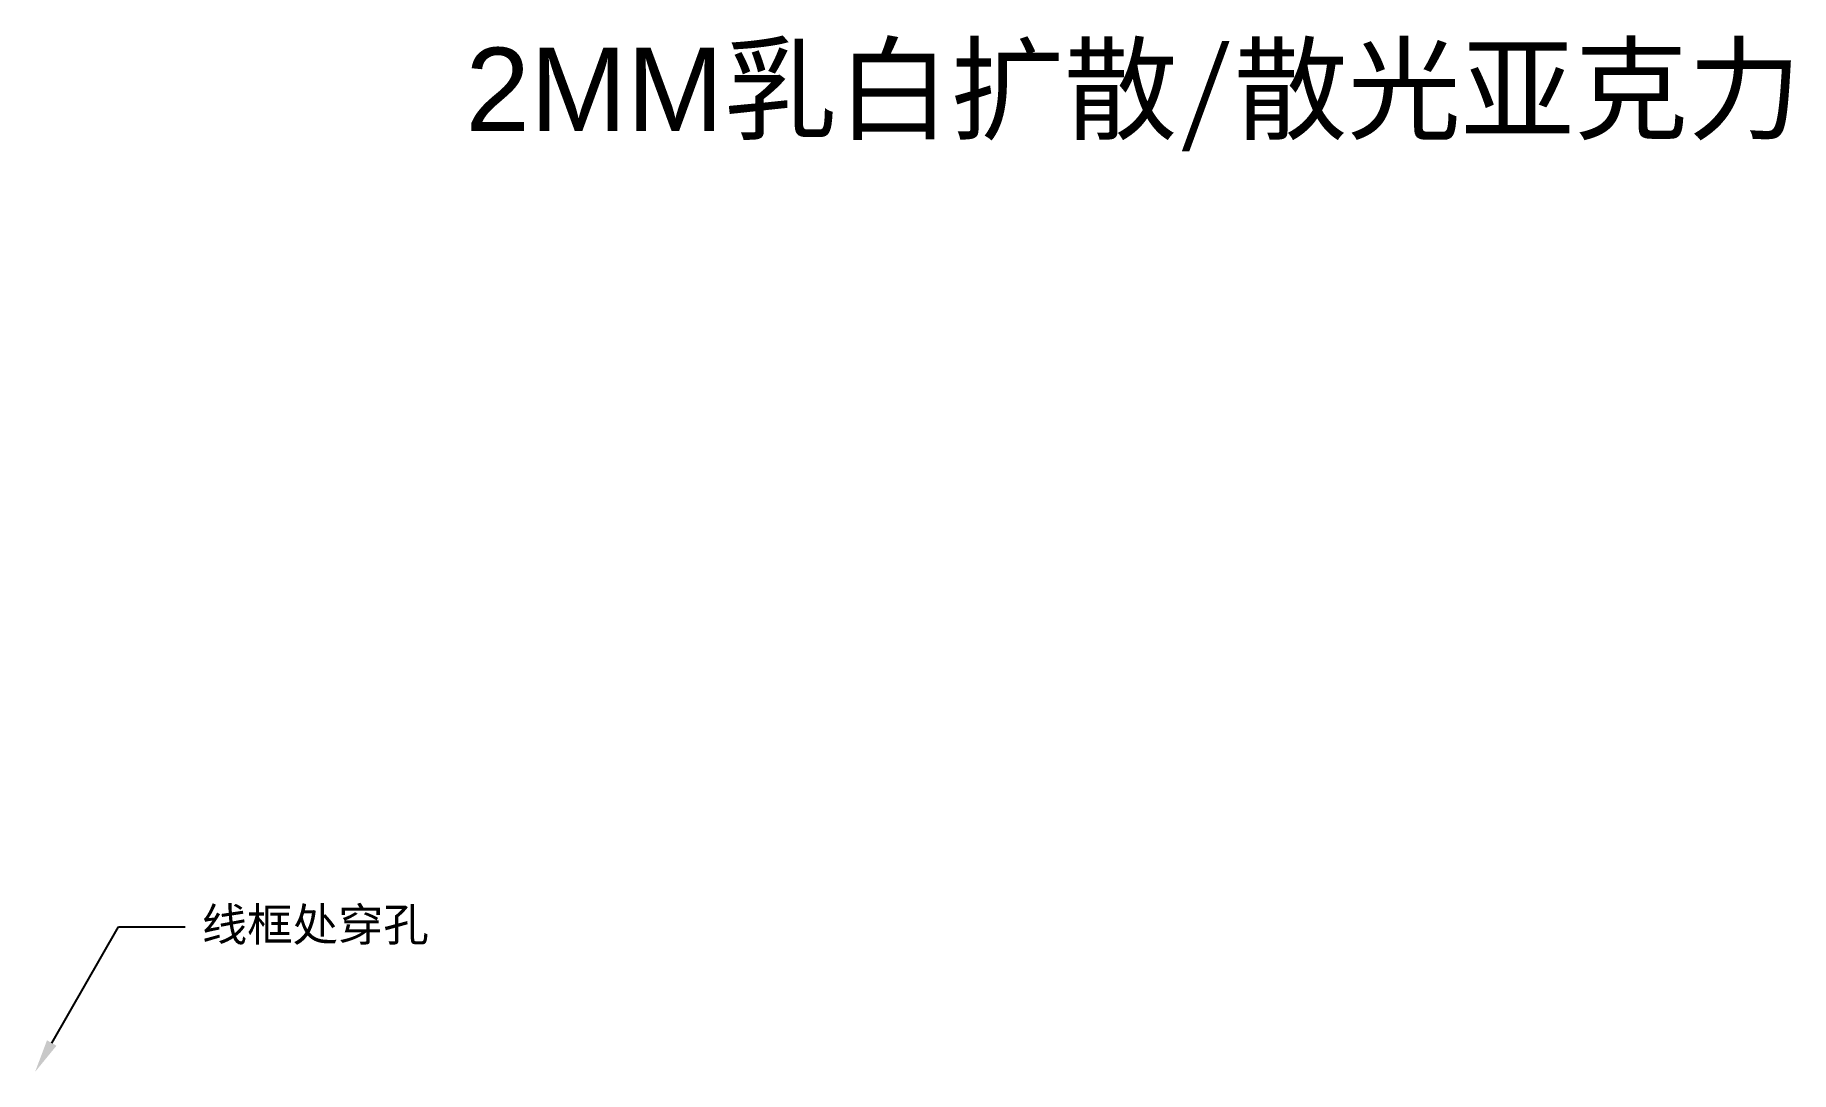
# Model space of a CAD drawing. Header units: millimetres. Extents: x 17 to 228, y 109 to 233.
import ezdxf
from ezdxf import colors
from ezdxf.entities.mleader import LeaderData, LeaderLine
from ezdxf.math import Vec2, Vec3

# ---------------------------------------------------------------- set-up
doc = ezdxf.new("R2010")
doc.units = ezdxf.units.MM
doc.styles.get("Standard").update_dxf_attribs({"font": 'arial.ttf'})

msp = doc.modelspace()

# ---------------------------------------------------------------- texts
at = {"insert": (68.7, 231.68), "char_height": 10, "attachment_point": 1}
msp.add_mtext_dynamic_manual_height_columns('2MM{\\fSimSun|b0|i0|c134|p2;乳白扩散/散光亚克力}', width=212.0445, gutter_width=12.5, heights=[17.72], dxfattribs=at)

# ---------------------------------------------------------------- leaders
ml = msp.add_multileader_mtext('Standard')
ml.set_content('{\\fSimSun|b0|i0|c134|p2;线框处穿孔}', color=256)
ml.set_leader_properties()
ml.build(insert=Vec2(0, 0))
ctx = ml.context
ctx.base_point, ctx.plane_origin = Vec3(35.02, 126.01, 2), Vec3(17.5, 104.99, 2)
notes = []
notes.append((ctx, [(0, (1, 1, 0), (27.02, 126.01, 2), (1, 0), 8, [(0, [(16.98, 108.59, 2)], 0, [])])]))
ctx.mtext.insert, ctx.mtext.flow_direction = Vec3(37.02, 128.3, 2), 5
for ctx, leaders in notes:
    for number, flags, end, landing, length, lines in leaders:
        leader = LeaderData()
        leader.index, (leader.has_last_leader_line, leader.has_dogleg_vector, leader.attachment_direction) = number, flags
        leader.last_leader_point, leader.dogleg_vector, leader.dogleg_length = Vec3(end), Vec3(landing), length
        for number, points, colour, breaks in lines:
            line = LeaderLine()
            line.index, line.vertices, line.color, line.breaks = number, Vec3.list(points), colors.encode_raw_color(colour), breaks
            leader.lines.append(line)
        ctx.leaders.append(leader)

doc.saveas('drawing.dxf')
